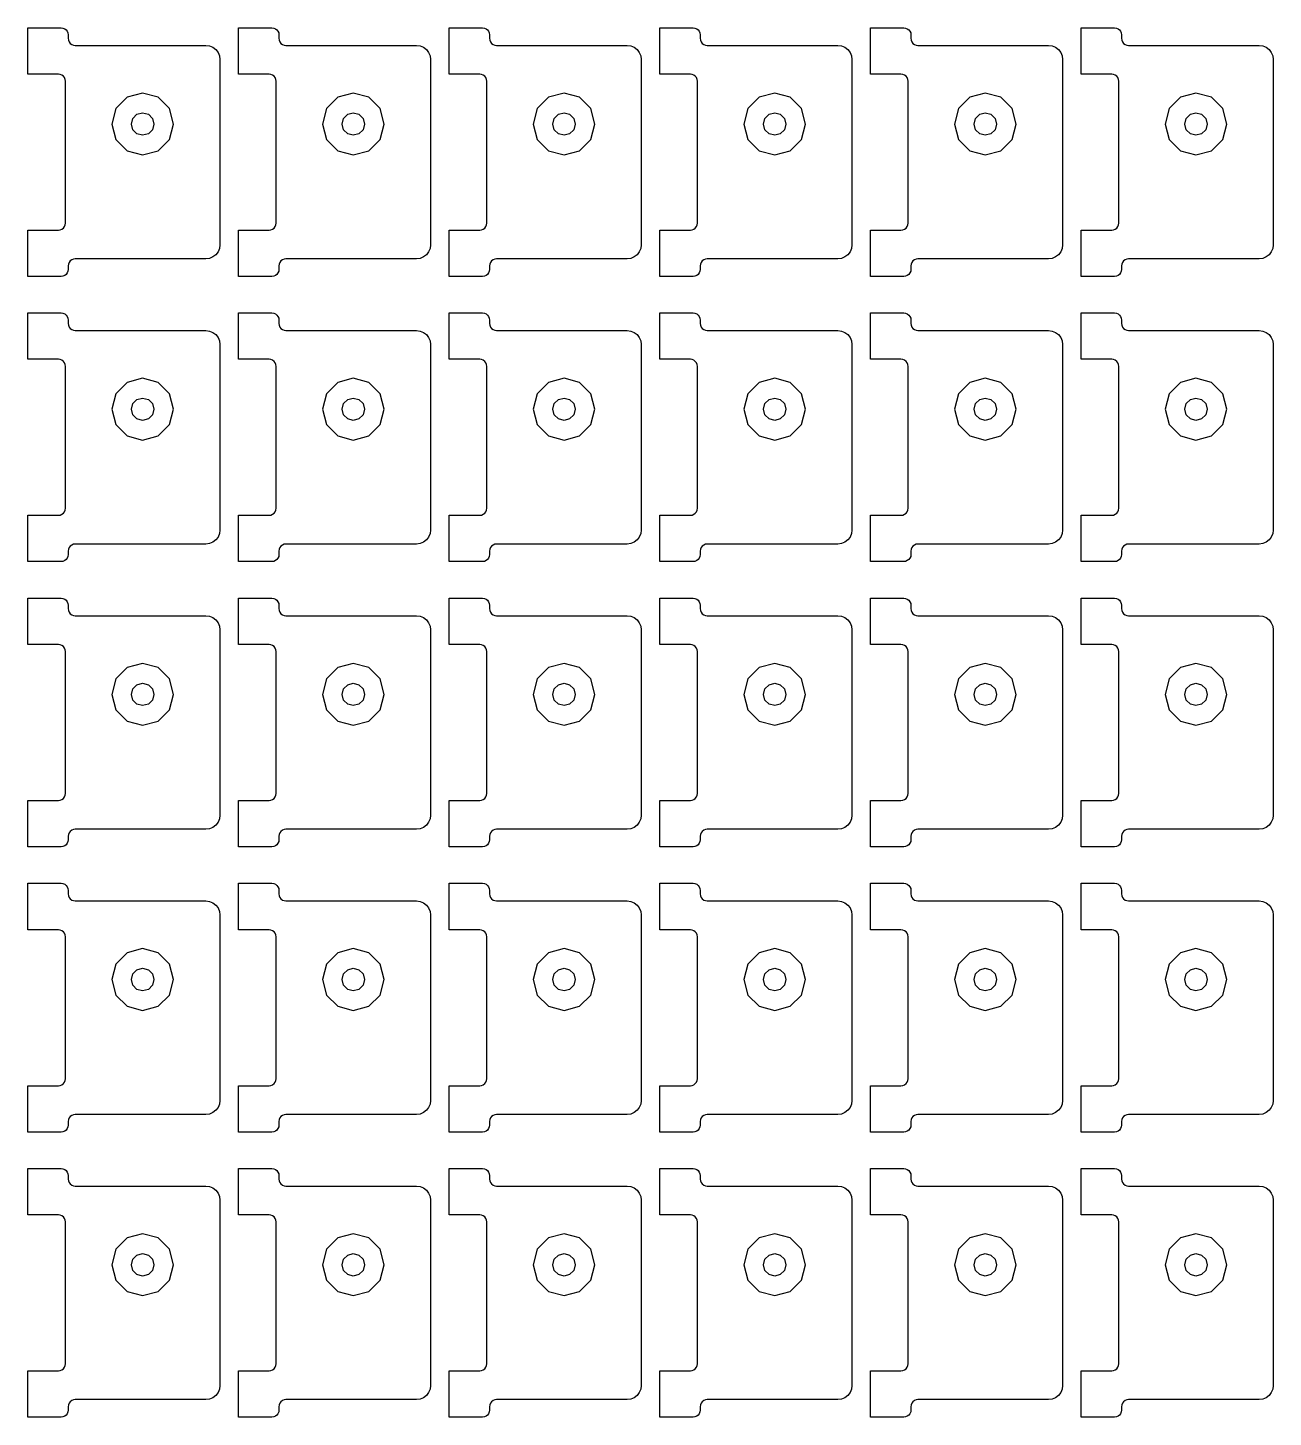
# Model space of a CAD drawing. Extents: x 11 to 212, y 11 to 212.
# Drawn here: x 56.41 to 66.85, y 61.2 to 72.84 of the extents above; entities that cross this region are included whole.
import ezdxf

# ---------------------------------------------------------------- set-up
doc = ezdxf.new("R2010")
doc.units = 0
doc.layers.add('G', color=7, linetype='continuous')

msp = doc.modelspace()

# ---------------------------------------------------------------- linework, layer by layer
at = {"layer": 'G'}
for points in [[(56.671, 71.141), (56.686, 71.143), (56.7, 71.149), (56.712, 71.158), (56.722, 71.171), (56.727, 71.185), (56.729, 71.2), (56.729, 72.388), (56.727, 72.403), (56.722, 72.418), (56.712, 72.43), (56.7, 72.439), (56.686, 72.445), (56.671, 72.447), (56.414, 72.447), (56.414, 72.835), (56.694, 72.835), (56.709, 72.833), (56.724, 72.827), (56.736, 72.818), (56.745, 72.806), (56.751, 72.792), (56.753, 72.776), (56.753, 72.747), (56.755, 72.732), (56.761, 72.718), (56.77, 72.705), (56.782, 72.696), (56.797, 72.69), (56.812, 72.688), (57.906, 72.688), (57.936, 72.684), (57.965, 72.672), (57.989, 72.654), (58.008, 72.629), (58.02, 72.601), (58.024, 72.571), (58.024, 71.018), (58.02, 70.987), (58.008, 70.959), (57.989, 70.934), (57.965, 70.916), (57.936, 70.904), (57.906, 70.9), (56.812, 70.9), (56.797, 70.898), (56.782, 70.892), (56.77, 70.883), (56.761, 70.871), (56.755, 70.856), (56.753, 70.841), (56.753, 70.812), (56.751, 70.797), (56.745, 70.782), (56.736, 70.77), (56.724, 70.761), (56.709, 70.755), (56.694, 70.753), (56.414, 70.753), (56.414, 71.141)], [(58.435, 71.141), (58.451, 71.143), (58.465, 71.149), (58.477, 71.158), (58.486, 71.171), (58.492, 71.185), (58.494, 71.2), (58.494, 72.388), (58.492, 72.403), (58.486, 72.418), (58.477, 72.43), (58.465, 72.439), (58.451, 72.445), (58.435, 72.447), (58.179, 72.447), (58.179, 72.835), (58.459, 72.835), (58.474, 72.833), (58.488, 72.827), (58.5, 72.818), (58.51, 72.806), (58.516, 72.792), (58.518, 72.776), (58.518, 72.747), (58.52, 72.732), (58.526, 72.718), (58.535, 72.705), (58.547, 72.696), (58.561, 72.69), (58.576, 72.688), (59.671, 72.688), (59.701, 72.684), (59.729, 72.672), (59.754, 72.654), (59.772, 72.629), (59.784, 72.601), (59.788, 72.571), (59.788, 71.018), (59.784, 70.987), (59.772, 70.959), (59.754, 70.934), (59.729, 70.916), (59.701, 70.904), (59.671, 70.9), (58.576, 70.9), (58.561, 70.898), (58.547, 70.892), (58.535, 70.883), (58.526, 70.871), (58.52, 70.856), (58.518, 70.841), (58.518, 70.812), (58.516, 70.797), (58.51, 70.782), (58.5, 70.77), (58.488, 70.761), (58.474, 70.755), (58.459, 70.753), (58.179, 70.753), (58.179, 71.141)], [(60.2, 71.141), (60.215, 71.143), (60.229, 71.149), (60.242, 71.158), (60.251, 71.171), (60.257, 71.185), (60.259, 71.2), (60.259, 72.388), (60.257, 72.403), (60.251, 72.418), (60.242, 72.43), (60.229, 72.439), (60.215, 72.445), (60.2, 72.447), (59.944, 72.447), (59.944, 72.835), (60.224, 72.835), (60.239, 72.833), (60.253, 72.827), (60.265, 72.818), (60.274, 72.806), (60.28, 72.792), (60.282, 72.776), (60.282, 72.747), (60.284, 72.732), (60.29, 72.718), (60.3, 72.705), (60.312, 72.696), (60.326, 72.69), (60.341, 72.688), (61.435, 72.688), (61.466, 72.684), (61.494, 72.672), (61.518, 72.654), (61.537, 72.629), (61.549, 72.601), (61.553, 72.571), (61.553, 71.018), (61.549, 70.987), (61.537, 70.959), (61.518, 70.934), (61.494, 70.916), (61.466, 70.904), (61.435, 70.9), (60.341, 70.9), (60.326, 70.898), (60.312, 70.892), (60.3, 70.883), (60.29, 70.871), (60.284, 70.856), (60.282, 70.841), (60.282, 70.812), (60.28, 70.797), (60.274, 70.782), (60.265, 70.77), (60.253, 70.761), (60.239, 70.755), (60.224, 70.753), (59.944, 70.753), (59.944, 71.141)], [(61.965, 71.141), (61.98, 71.143), (61.994, 71.149), (62.006, 71.158), (62.016, 71.171), (62.022, 71.185), (62.024, 71.2), (62.024, 72.388), (62.022, 72.403), (62.016, 72.418), (62.006, 72.43), (61.994, 72.439), (61.98, 72.445), (61.965, 72.447), (61.708, 72.447), (61.708, 72.835), (61.988, 72.835), (62.003, 72.833), (62.018, 72.827), (62.03, 72.818), (62.039, 72.806), (62.045, 72.792), (62.047, 72.776), (62.047, 72.747), (62.049, 72.732), (62.055, 72.718), (62.064, 72.705), (62.076, 72.696), (62.091, 72.69), (62.106, 72.688), (63.2, 72.688), (63.23, 72.684), (63.259, 72.672), (63.283, 72.654), (63.302, 72.629), (63.314, 72.601), (63.318, 72.571), (63.318, 71.018), (63.314, 70.987), (63.302, 70.959), (63.283, 70.934), (63.259, 70.916), (63.23, 70.904), (63.2, 70.9), (62.106, 70.9), (62.091, 70.898), (62.076, 70.892), (62.064, 70.883), (62.055, 70.871), (62.049, 70.856), (62.047, 70.841), (62.047, 70.812), (62.045, 70.797), (62.039, 70.782), (62.03, 70.77), (62.018, 70.761), (62.003, 70.755), (61.988, 70.753), (61.708, 70.753), (61.708, 71.141)], [(63.729, 71.141), (63.745, 71.143), (63.759, 71.149), (63.771, 71.158), (63.78, 71.171), (63.786, 71.185), (63.788, 71.2), (63.788, 72.388), (63.786, 72.403), (63.78, 72.418), (63.771, 72.43), (63.759, 72.439), (63.745, 72.445), (63.729, 72.447), (63.473, 72.447), (63.473, 72.835), (63.753, 72.835), (63.768, 72.833), (63.782, 72.827), (63.795, 72.818), (63.804, 72.806), (63.81, 72.792), (63.812, 72.776), (63.812, 72.747), (63.814, 72.732), (63.82, 72.718), (63.829, 72.705), (63.841, 72.696), (63.855, 72.69), (63.871, 72.688), (64.965, 72.688), (64.995, 72.684), (65.024, 72.672), (65.048, 72.654), (65.067, 72.629), (65.078, 72.601), (65.082, 72.571), (65.082, 71.018), (65.078, 70.987), (65.067, 70.959), (65.048, 70.934), (65.024, 70.916), (64.995, 70.904), (64.965, 70.9), (63.871, 70.9), (63.855, 70.898), (63.841, 70.892), (63.829, 70.883), (63.82, 70.871), (63.814, 70.856), (63.812, 70.841), (63.812, 70.812), (63.81, 70.797), (63.804, 70.782), (63.795, 70.77), (63.782, 70.761), (63.768, 70.755), (63.753, 70.753), (63.473, 70.753), (63.473, 71.141)], [(65.494, 71.141), (65.509, 71.143), (65.524, 71.149), (65.536, 71.158), (65.545, 71.171), (65.551, 71.185), (65.553, 71.2), (65.553, 72.388), (65.551, 72.403), (65.545, 72.418), (65.536, 72.43), (65.524, 72.439), (65.509, 72.445), (65.494, 72.447), (65.238, 72.447), (65.238, 72.835), (65.518, 72.835), (65.533, 72.833), (65.547, 72.827), (65.559, 72.818), (65.569, 72.806), (65.574, 72.792), (65.576, 72.776), (65.576, 72.747), (65.578, 72.732), (65.584, 72.718), (65.594, 72.705), (65.606, 72.696), (65.62, 72.69), (65.635, 72.688), (66.729, 72.688), (66.76, 72.684), (66.788, 72.672), (66.813, 72.654), (66.831, 72.629), (66.843, 72.601), (66.847, 72.571), (66.847, 71.018), (66.843, 70.987), (66.831, 70.959), (66.813, 70.934), (66.788, 70.916), (66.76, 70.904), (66.729, 70.9), (65.635, 70.9), (65.62, 70.898), (65.606, 70.892), (65.594, 70.883), (65.584, 70.871), (65.578, 70.856), (65.576, 70.841), (65.576, 70.812), (65.574, 70.797), (65.569, 70.782), (65.559, 70.77), (65.547, 70.761), (65.533, 70.755), (65.518, 70.753), (65.238, 70.753), (65.238, 71.141)], [(57.601, 71.9), (57.635, 72.029), (57.601, 72.159), (57.506, 72.254), (57.376, 72.288), (57.247, 72.254), (57.152, 72.159), (57.118, 72.029), (57.152, 71.9), (57.247, 71.805), (57.376, 71.771), (57.506, 71.805)], [(59.365, 71.9), (59.4, 72.029), (59.365, 72.159), (59.271, 72.254), (59.141, 72.288), (59.012, 72.254), (58.917, 72.159), (58.882, 72.029), (58.917, 71.9), (59.012, 71.805), (59.141, 71.771), (59.271, 71.805)], [(61.13, 71.9), (61.165, 72.029), (61.13, 72.159), (61.035, 72.254), (60.906, 72.288), (60.776, 72.254), (60.682, 72.159), (60.647, 72.029), (60.682, 71.9), (60.776, 71.805), (60.906, 71.771), (61.035, 71.805)], [(62.895, 71.9), (62.929, 72.029), (62.895, 72.159), (62.8, 72.254), (62.671, 72.288), (62.541, 72.254), (62.446, 72.159), (62.412, 72.029), (62.446, 71.9), (62.541, 71.805), (62.671, 71.771), (62.8, 71.805)], [(64.659, 71.9), (64.694, 72.029), (64.659, 72.159), (64.565, 72.254), (64.435, 72.288), (64.306, 72.254), (64.211, 72.159), (64.176, 72.029), (64.211, 71.9), (64.306, 71.805), (64.435, 71.771), (64.565, 71.805)], [(66.424, 71.9), (66.459, 72.029), (66.424, 72.159), (66.329, 72.254), (66.2, 72.288), (66.071, 72.254), (65.976, 72.159), (65.941, 72.029), (65.976, 71.9), (66.071, 71.805), (66.2, 71.771), (66.329, 71.805)], [(57.471, 72.029), (57.458, 71.982), (57.424, 71.948), (57.376, 71.935), (57.329, 71.948), (57.295, 71.982), (57.282, 72.029), (57.295, 72.076), (57.329, 72.111), (57.376, 72.124), (57.424, 72.111), (57.458, 72.076)], [(59.235, 72.029), (59.223, 71.982), (59.188, 71.948), (59.141, 71.935), (59.094, 71.948), (59.06, 71.982), (59.047, 72.029), (59.06, 72.076), (59.094, 72.111), (59.141, 72.124), (59.188, 72.111), (59.223, 72.076)], [(61, 72.029), (60.987, 71.982), (60.953, 71.948), (60.906, 71.935), (60.859, 71.948), (60.824, 71.982), (60.812, 72.029), (60.824, 72.076), (60.859, 72.111), (60.906, 72.124), (60.953, 72.111), (60.987, 72.076)], [(62.765, 72.029), (62.752, 71.982), (62.718, 71.948), (62.671, 71.935), (62.624, 71.948), (62.589, 71.982), (62.576, 72.029), (62.589, 72.076), (62.624, 72.111), (62.671, 72.124), (62.718, 72.111), (62.752, 72.076)], [(64.529, 72.029), (64.517, 71.982), (64.482, 71.948), (64.435, 71.935), (64.388, 71.948), (64.354, 71.982), (64.341, 72.029), (64.354, 72.076), (64.388, 72.111), (64.435, 72.124), (64.482, 72.111), (64.517, 72.076)], [(66.294, 72.029), (66.282, 71.982), (66.247, 71.948), (66.2, 71.935), (66.153, 71.948), (66.118, 71.982), (66.106, 72.029), (66.118, 72.076), (66.153, 72.111), (66.2, 72.124), (66.247, 72.111), (66.282, 72.076)], [(56.671, 68.753), (56.686, 68.755), (56.7, 68.761), (56.712, 68.77), (56.722, 68.782), (56.727, 68.797), (56.729, 68.812), (56.729, 70), (56.727, 70.015), (56.722, 70.029), (56.712, 70.042), (56.7, 70.051), (56.686, 70.057), (56.671, 70.059), (56.414, 70.059), (56.414, 70.447), (56.694, 70.447), (56.709, 70.445), (56.724, 70.439), (56.736, 70.43), (56.745, 70.418), (56.751, 70.403), (56.753, 70.388), (56.753, 70.359), (56.755, 70.344), (56.761, 70.329), (56.77, 70.317), (56.782, 70.308), (56.797, 70.302), (56.812, 70.3), (57.906, 70.3), (57.936, 70.296), (57.965, 70.284), (57.989, 70.266), (58.008, 70.241), (58.02, 70.213), (58.024, 70.182), (58.024, 68.629), (58.02, 68.599), (58.008, 68.571), (57.989, 68.546), (57.965, 68.528), (57.936, 68.516), (57.906, 68.512), (56.812, 68.512), (56.797, 68.51), (56.782, 68.504), (56.77, 68.495), (56.761, 68.482), (56.755, 68.468), (56.753, 68.453), (56.753, 68.424), (56.751, 68.408), (56.745, 68.394), (56.736, 68.382), (56.724, 68.373), (56.709, 68.367), (56.694, 68.365), (56.414, 68.365), (56.414, 68.753)], [(58.435, 68.753), (58.451, 68.755), (58.465, 68.761), (58.477, 68.77), (58.486, 68.782), (58.492, 68.797), (58.494, 68.812), (58.494, 70), (58.492, 70.015), (58.486, 70.029), (58.477, 70.042), (58.465, 70.051), (58.451, 70.057), (58.435, 70.059), (58.179, 70.059), (58.179, 70.447), (58.459, 70.447), (58.474, 70.445), (58.488, 70.439), (58.5, 70.43), (58.51, 70.418), (58.516, 70.403), (58.518, 70.388), (58.518, 70.359), (58.52, 70.344), (58.526, 70.329), (58.535, 70.317), (58.547, 70.308), (58.561, 70.302), (58.576, 70.3), (59.671, 70.3), (59.701, 70.296), (59.729, 70.284), (59.754, 70.266), (59.772, 70.241), (59.784, 70.213), (59.788, 70.182), (59.788, 68.629), (59.784, 68.599), (59.772, 68.571), (59.754, 68.546), (59.729, 68.528), (59.701, 68.516), (59.671, 68.512), (58.576, 68.512), (58.561, 68.51), (58.547, 68.504), (58.535, 68.495), (58.526, 68.482), (58.52, 68.468), (58.518, 68.453), (58.518, 68.424), (58.516, 68.408), (58.51, 68.394), (58.5, 68.382), (58.488, 68.373), (58.474, 68.367), (58.459, 68.365), (58.179, 68.365), (58.179, 68.753)], [(60.2, 68.753), (60.215, 68.755), (60.229, 68.761), (60.242, 68.77), (60.251, 68.782), (60.257, 68.797), (60.259, 68.812), (60.259, 70), (60.257, 70.015), (60.251, 70.029), (60.242, 70.042), (60.229, 70.051), (60.215, 70.057), (60.2, 70.059), (59.944, 70.059), (59.944, 70.447), (60.224, 70.447), (60.239, 70.445), (60.253, 70.439), (60.265, 70.43), (60.274, 70.418), (60.28, 70.403), (60.282, 70.388), (60.282, 70.359), (60.284, 70.344), (60.29, 70.329), (60.3, 70.317), (60.312, 70.308), (60.326, 70.302), (60.341, 70.3), (61.435, 70.3), (61.466, 70.296), (61.494, 70.284), (61.518, 70.266), (61.537, 70.241), (61.549, 70.213), (61.553, 70.182), (61.553, 68.629), (61.549, 68.599), (61.537, 68.571), (61.518, 68.546), (61.494, 68.528), (61.466, 68.516), (61.435, 68.512), (60.341, 68.512), (60.326, 68.51), (60.312, 68.504), (60.3, 68.495), (60.29, 68.482), (60.284, 68.468), (60.282, 68.453), (60.282, 68.424), (60.28, 68.408), (60.274, 68.394), (60.265, 68.382), (60.253, 68.373), (60.239, 68.367), (60.224, 68.365), (59.944, 68.365), (59.944, 68.753)], [(61.965, 68.753), (61.98, 68.755), (61.994, 68.761), (62.006, 68.77), (62.016, 68.782), (62.022, 68.797), (62.024, 68.812), (62.024, 70), (62.022, 70.015), (62.016, 70.029), (62.006, 70.042), (61.994, 70.051), (61.98, 70.057), (61.965, 70.059), (61.708, 70.059), (61.708, 70.447), (61.988, 70.447), (62.003, 70.445), (62.018, 70.439), (62.03, 70.43), (62.039, 70.418), (62.045, 70.403), (62.047, 70.388), (62.047, 70.359), (62.049, 70.344), (62.055, 70.329), (62.064, 70.317), (62.076, 70.308), (62.091, 70.302), (62.106, 70.3), (63.2, 70.3), (63.23, 70.296), (63.259, 70.284), (63.283, 70.266), (63.302, 70.241), (63.314, 70.213), (63.318, 70.182), (63.318, 68.629), (63.314, 68.599), (63.302, 68.571), (63.283, 68.546), (63.259, 68.528), (63.23, 68.516), (63.2, 68.512), (62.106, 68.512), (62.091, 68.51), (62.076, 68.504), (62.064, 68.495), (62.055, 68.482), (62.049, 68.468), (62.047, 68.453), (62.047, 68.424), (62.045, 68.408), (62.039, 68.394), (62.03, 68.382), (62.018, 68.373), (62.003, 68.367), (61.988, 68.365), (61.708, 68.365), (61.708, 68.753)], [(63.729, 68.753), (63.745, 68.755), (63.759, 68.761), (63.771, 68.77), (63.78, 68.782), (63.786, 68.797), (63.788, 68.812), (63.788, 70), (63.786, 70.015), (63.78, 70.029), (63.771, 70.042), (63.759, 70.051), (63.745, 70.057), (63.729, 70.059), (63.473, 70.059), (63.473, 70.447), (63.753, 70.447), (63.768, 70.445), (63.782, 70.439), (63.795, 70.43), (63.804, 70.418), (63.81, 70.403), (63.812, 70.388), (63.812, 70.359), (63.814, 70.344), (63.82, 70.329), (63.829, 70.317), (63.841, 70.308), (63.855, 70.302), (63.871, 70.3), (64.965, 70.3), (64.995, 70.296), (65.024, 70.284), (65.048, 70.266), (65.067, 70.241), (65.078, 70.213), (65.082, 70.182), (65.082, 68.629), (65.078, 68.599), (65.067, 68.571), (65.048, 68.546), (65.024, 68.528), (64.995, 68.516), (64.965, 68.512), (63.871, 68.512), (63.855, 68.51), (63.841, 68.504), (63.829, 68.495), (63.82, 68.482), (63.814, 68.468), (63.812, 68.453), (63.812, 68.424), (63.81, 68.408), (63.804, 68.394), (63.795, 68.382), (63.782, 68.373), (63.768, 68.367), (63.753, 68.365), (63.473, 68.365), (63.473, 68.753)], [(65.494, 68.753), (65.509, 68.755), (65.524, 68.761), (65.536, 68.77), (65.545, 68.782), (65.551, 68.797), (65.553, 68.812), (65.553, 70), (65.551, 70.015), (65.545, 70.029), (65.536, 70.042), (65.524, 70.051), (65.509, 70.057), (65.494, 70.059), (65.238, 70.059), (65.238, 70.447), (65.518, 70.447), (65.533, 70.445), (65.547, 70.439), (65.559, 70.43), (65.569, 70.418), (65.574, 70.403), (65.576, 70.388), (65.576, 70.359), (65.578, 70.344), (65.584, 70.329), (65.594, 70.317), (65.606, 70.308), (65.62, 70.302), (65.635, 70.3), (66.729, 70.3), (66.76, 70.296), (66.788, 70.284), (66.813, 70.266), (66.831, 70.241), (66.843, 70.213), (66.847, 70.182), (66.847, 68.629), (66.843, 68.599), (66.831, 68.571), (66.813, 68.546), (66.788, 68.528), (66.76, 68.516), (66.729, 68.512), (65.635, 68.512), (65.62, 68.51), (65.606, 68.504), (65.594, 68.495), (65.584, 68.482), (65.578, 68.468), (65.576, 68.453), (65.576, 68.424), (65.574, 68.408), (65.569, 68.394), (65.559, 68.382), (65.547, 68.373), (65.533, 68.367), (65.518, 68.365), (65.238, 68.365), (65.238, 68.753)], [(57.601, 69.512), (57.635, 69.641), (57.601, 69.771), (57.506, 69.865), (57.376, 69.9), (57.247, 69.865), (57.152, 69.771), (57.118, 69.641), (57.152, 69.512), (57.247, 69.417), (57.376, 69.382), (57.506, 69.417)], [(59.365, 69.512), (59.4, 69.641), (59.365, 69.771), (59.271, 69.865), (59.141, 69.9), (59.012, 69.865), (58.917, 69.771), (58.882, 69.641), (58.917, 69.512), (59.012, 69.417), (59.141, 69.382), (59.271, 69.417)], [(61.13, 69.512), (61.165, 69.641), (61.13, 69.771), (61.035, 69.865), (60.906, 69.9), (60.776, 69.865), (60.682, 69.771), (60.647, 69.641), (60.682, 69.512), (60.776, 69.417), (60.906, 69.382), (61.035, 69.417)], [(62.895, 69.512), (62.929, 69.641), (62.895, 69.771), (62.8, 69.865), (62.671, 69.9), (62.541, 69.865), (62.446, 69.771), (62.412, 69.641), (62.446, 69.512), (62.541, 69.417), (62.671, 69.382), (62.8, 69.417)], [(64.659, 69.512), (64.694, 69.641), (64.659, 69.771), (64.565, 69.865), (64.435, 69.9), (64.306, 69.865), (64.211, 69.771), (64.176, 69.641), (64.211, 69.512), (64.306, 69.417), (64.435, 69.382), (64.565, 69.417)], [(66.424, 69.512), (66.459, 69.641), (66.424, 69.771), (66.329, 69.865), (66.2, 69.9), (66.071, 69.865), (65.976, 69.771), (65.941, 69.641), (65.976, 69.512), (66.071, 69.417), (66.2, 69.382), (66.329, 69.417)], [(57.471, 69.641), (57.458, 69.594), (57.424, 69.56), (57.376, 69.547), (57.329, 69.56), (57.295, 69.594), (57.282, 69.641), (57.295, 69.688), (57.329, 69.723), (57.376, 69.735), (57.424, 69.723), (57.458, 69.688)], [(59.235, 69.641), (59.223, 69.594), (59.188, 69.56), (59.141, 69.547), (59.094, 69.56), (59.06, 69.594), (59.047, 69.641), (59.06, 69.688), (59.094, 69.723), (59.141, 69.735), (59.188, 69.723), (59.223, 69.688)], [(61, 69.641), (60.987, 69.594), (60.953, 69.56), (60.906, 69.547), (60.859, 69.56), (60.824, 69.594), (60.812, 69.641), (60.824, 69.688), (60.859, 69.723), (60.906, 69.735), (60.953, 69.723), (60.987, 69.688)], [(62.765, 69.641), (62.752, 69.594), (62.718, 69.56), (62.671, 69.547), (62.624, 69.56), (62.589, 69.594), (62.576, 69.641), (62.589, 69.688), (62.624, 69.723), (62.671, 69.735), (62.718, 69.723), (62.752, 69.688)], [(64.529, 69.641), (64.517, 69.594), (64.482, 69.56), (64.435, 69.547), (64.388, 69.56), (64.354, 69.594), (64.341, 69.641), (64.354, 69.688), (64.388, 69.723), (64.435, 69.735), (64.482, 69.723), (64.517, 69.688)], [(66.294, 69.641), (66.282, 69.594), (66.247, 69.56), (66.2, 69.547), (66.153, 69.56), (66.118, 69.594), (66.106, 69.641), (66.118, 69.688), (66.153, 69.723), (66.2, 69.735), (66.247, 69.723), (66.282, 69.688)], [(56.671, 66.365), (56.686, 66.367), (56.7, 66.373), (56.712, 66.382), (56.722, 66.394), (56.727, 66.408), (56.729, 66.424), (56.729, 67.612), (56.727, 67.627), (56.722, 67.641), (56.712, 67.653), (56.7, 67.663), (56.686, 67.669), (56.671, 67.671), (56.414, 67.671), (56.414, 68.059), (56.694, 68.059), (56.709, 68.057), (56.724, 68.051), (56.736, 68.042), (56.745, 68.029), (56.751, 68.015), (56.753, 68), (56.753, 67.971), (56.755, 67.955), (56.761, 67.941), (56.77, 67.929), (56.782, 67.92), (56.797, 67.914), (56.812, 67.912), (57.906, 67.912), (57.936, 67.908), (57.965, 67.896), (57.989, 67.877), (58.008, 67.853), (58.02, 67.825), (58.024, 67.794), (58.024, 66.241), (58.02, 66.211), (58.008, 66.182), (57.989, 66.158), (57.965, 66.139), (57.936, 66.128), (57.906, 66.124), (56.812, 66.124), (56.797, 66.122), (56.782, 66.116), (56.77, 66.106), (56.761, 66.094), (56.755, 66.08), (56.753, 66.065), (56.753, 66.035), (56.751, 66.02), (56.745, 66.006), (56.736, 65.994), (56.724, 65.984), (56.709, 65.978), (56.694, 65.976), (56.414, 65.976), (56.414, 66.365)], [(58.435, 66.365), (58.451, 66.367), (58.465, 66.373), (58.477, 66.382), (58.486, 66.394), (58.492, 66.408), (58.494, 66.424), (58.494, 67.612), (58.492, 67.627), (58.486, 67.641), (58.477, 67.653), (58.465, 67.663), (58.451, 67.669), (58.435, 67.671), (58.179, 67.671), (58.179, 68.059), (58.459, 68.059), (58.474, 68.057), (58.488, 68.051), (58.5, 68.042), (58.51, 68.029), (58.516, 68.015), (58.518, 68), (58.518, 67.971), (58.52, 67.955), (58.526, 67.941), (58.535, 67.929), (58.547, 67.92), (58.561, 67.914), (58.576, 67.912), (59.671, 67.912), (59.701, 67.908), (59.729, 67.896), (59.754, 67.877), (59.772, 67.853), (59.784, 67.825), (59.788, 67.794), (59.788, 66.241), (59.784, 66.211), (59.772, 66.182), (59.754, 66.158), (59.729, 66.139), (59.701, 66.128), (59.671, 66.124), (58.576, 66.124), (58.561, 66.122), (58.547, 66.116), (58.535, 66.106), (58.526, 66.094), (58.52, 66.08), (58.518, 66.065), (58.518, 66.035), (58.516, 66.02), (58.51, 66.006), (58.5, 65.994), (58.488, 65.984), (58.474, 65.978), (58.459, 65.976), (58.179, 65.976), (58.179, 66.365)], [(60.2, 66.365), (60.215, 66.367), (60.229, 66.373), (60.242, 66.382), (60.251, 66.394), (60.257, 66.408), (60.259, 66.424), (60.259, 67.612), (60.257, 67.627), (60.251, 67.641), (60.242, 67.653), (60.229, 67.663), (60.215, 67.669), (60.2, 67.671), (59.944, 67.671), (59.944, 68.059), (60.224, 68.059), (60.239, 68.057), (60.253, 68.051), (60.265, 68.042), (60.274, 68.029), (60.28, 68.015), (60.282, 68), (60.282, 67.971), (60.284, 67.955), (60.29, 67.941), (60.3, 67.929), (60.312, 67.92), (60.326, 67.914), (60.341, 67.912), (61.435, 67.912), (61.466, 67.908), (61.494, 67.896), (61.518, 67.877), (61.537, 67.853), (61.549, 67.825), (61.553, 67.794), (61.553, 66.241), (61.549, 66.211), (61.537, 66.182), (61.518, 66.158), (61.494, 66.139), (61.466, 66.128), (61.435, 66.124), (60.341, 66.124), (60.326, 66.122), (60.312, 66.116), (60.3, 66.106), (60.29, 66.094), (60.284, 66.08), (60.282, 66.065), (60.282, 66.035), (60.28, 66.02), (60.274, 66.006), (60.265, 65.994), (60.253, 65.984), (60.239, 65.978), (60.224, 65.976), (59.944, 65.976), (59.944, 66.365)], [(61.965, 66.365), (61.98, 66.367), (61.994, 66.373), (62.006, 66.382), (62.016, 66.394), (62.022, 66.408), (62.024, 66.424), (62.024, 67.612), (62.022, 67.627), (62.016, 67.641), (62.006, 67.653), (61.994, 67.663), (61.98, 67.669), (61.965, 67.671), (61.708, 67.671), (61.708, 68.059), (61.988, 68.059), (62.003, 68.057), (62.018, 68.051), (62.03, 68.042), (62.039, 68.029), (62.045, 68.015), (62.047, 68), (62.047, 67.971), (62.049, 67.955), (62.055, 67.941), (62.064, 67.929), (62.076, 67.92), (62.091, 67.914), (62.106, 67.912), (63.2, 67.912), (63.23, 67.908), (63.259, 67.896), (63.283, 67.877), (63.302, 67.853), (63.314, 67.825), (63.318, 67.794), (63.318, 66.241), (63.314, 66.211), (63.302, 66.182), (63.283, 66.158), (63.259, 66.139), (63.23, 66.128), (63.2, 66.124), (62.106, 66.124), (62.091, 66.122), (62.076, 66.116), (62.064, 66.106), (62.055, 66.094), (62.049, 66.08), (62.047, 66.065), (62.047, 66.035), (62.045, 66.02), (62.039, 66.006), (62.03, 65.994), (62.018, 65.984), (62.003, 65.978), (61.988, 65.976), (61.708, 65.976), (61.708, 66.365)], [(63.729, 66.365), (63.745, 66.367), (63.759, 66.373), (63.771, 66.382), (63.78, 66.394), (63.786, 66.408), (63.788, 66.424), (63.788, 67.612), (63.786, 67.627), (63.78, 67.641), (63.771, 67.653), (63.759, 67.663), (63.745, 67.669), (63.729, 67.671), (63.473, 67.671), (63.473, 68.059), (63.753, 68.059), (63.768, 68.057), (63.782, 68.051), (63.795, 68.042), (63.804, 68.029), (63.81, 68.015), (63.812, 68), (63.812, 67.971), (63.814, 67.955), (63.82, 67.941), (63.829, 67.929), (63.841, 67.92), (63.855, 67.914), (63.871, 67.912), (64.965, 67.912), (64.995, 67.908), (65.024, 67.896), (65.048, 67.877), (65.067, 67.853), (65.078, 67.825), (65.082, 67.794), (65.082, 66.241), (65.078, 66.211), (65.067, 66.182), (65.048, 66.158), (65.024, 66.139), (64.995, 66.128), (64.965, 66.124), (63.871, 66.124), (63.855, 66.122), (63.841, 66.116), (63.829, 66.106), (63.82, 66.094), (63.814, 66.08), (63.812, 66.065), (63.812, 66.035), (63.81, 66.02), (63.804, 66.006), (63.795, 65.994), (63.782, 65.984), (63.768, 65.978), (63.753, 65.976), (63.473, 65.976), (63.473, 66.365)], [(65.494, 66.365), (65.509, 66.367), (65.524, 66.373), (65.536, 66.382), (65.545, 66.394), (65.551, 66.408), (65.553, 66.424), (65.553, 67.612), (65.551, 67.627), (65.545, 67.641), (65.536, 67.653), (65.524, 67.663), (65.509, 67.669), (65.494, 67.671), (65.238, 67.671), (65.238, 68.059), (65.518, 68.059), (65.533, 68.057), (65.547, 68.051), (65.559, 68.042), (65.569, 68.029), (65.574, 68.015), (65.576, 68), (65.576, 67.971), (65.578, 67.955), (65.584, 67.941), (65.594, 67.929), (65.606, 67.92), (65.62, 67.914), (65.635, 67.912), (66.729, 67.912), (66.76, 67.908), (66.788, 67.896), (66.813, 67.877), (66.831, 67.853), (66.843, 67.825), (66.847, 67.794), (66.847, 66.241), (66.843, 66.211), (66.831, 66.182), (66.813, 66.158), (66.788, 66.139), (66.76, 66.128), (66.729, 66.124), (65.635, 66.124), (65.62, 66.122), (65.606, 66.116), (65.594, 66.106), (65.584, 66.094), (65.578, 66.08), (65.576, 66.065), (65.576, 66.035), (65.574, 66.02), (65.569, 66.006), (65.559, 65.994), (65.547, 65.984), (65.533, 65.978), (65.518, 65.976), (65.238, 65.976), (65.238, 66.365)], [(57.601, 67.124), (57.635, 67.253), (57.601, 67.382), (57.506, 67.477), (57.376, 67.512), (57.247, 67.477), (57.152, 67.382), (57.118, 67.253), (57.152, 67.124), (57.247, 67.029), (57.376, 66.994), (57.506, 67.029)], [(59.365, 67.124), (59.4, 67.253), (59.365, 67.382), (59.271, 67.477), (59.141, 67.512), (59.012, 67.477), (58.917, 67.382), (58.882, 67.253), (58.917, 67.124), (59.012, 67.029), (59.141, 66.994), (59.271, 67.029)], [(61.13, 67.124), (61.165, 67.253), (61.13, 67.382), (61.035, 67.477), (60.906, 67.512), (60.776, 67.477), (60.682, 67.382), (60.647, 67.253), (60.682, 67.124), (60.776, 67.029), (60.906, 66.994), (61.035, 67.029)], [(62.895, 67.124), (62.929, 67.253), (62.895, 67.382), (62.8, 67.477), (62.671, 67.512), (62.541, 67.477), (62.446, 67.382), (62.412, 67.253), (62.446, 67.124), (62.541, 67.029), (62.671, 66.994), (62.8, 67.029)], [(64.659, 67.124), (64.694, 67.253), (64.659, 67.382), (64.565, 67.477), (64.435, 67.512), (64.306, 67.477), (64.211, 67.382), (64.176, 67.253), (64.211, 67.124), (64.306, 67.029), (64.435, 66.994), (64.565, 67.029)], [(66.424, 67.124), (66.459, 67.253), (66.424, 67.382), (66.329, 67.477), (66.2, 67.512), (66.071, 67.477), (65.976, 67.382), (65.941, 67.253), (65.976, 67.124), (66.071, 67.029), (66.2, 66.994), (66.329, 67.029)], [(57.471, 67.253), (57.458, 67.206), (57.424, 67.171), (57.376, 67.159), (57.329, 67.171), (57.295, 67.206), (57.282, 67.253), (57.295, 67.3), (57.329, 67.334), (57.376, 67.347), (57.424, 67.334), (57.458, 67.3)], [(59.235, 67.253), (59.223, 67.206), (59.188, 67.171), (59.141, 67.159), (59.094, 67.171), (59.06, 67.206), (59.047, 67.253), (59.06, 67.3), (59.094, 67.334), (59.141, 67.347), (59.188, 67.334), (59.223, 67.3)], [(61, 67.253), (60.987, 67.206), (60.953, 67.171), (60.906, 67.159), (60.859, 67.171), (60.824, 67.206), (60.812, 67.253), (60.824, 67.3), (60.859, 67.334), (60.906, 67.347), (60.953, 67.334), (60.987, 67.3)], [(62.765, 67.253), (62.752, 67.206), (62.718, 67.171), (62.671, 67.159), (62.624, 67.171), (62.589, 67.206), (62.576, 67.253), (62.589, 67.3), (62.624, 67.334), (62.671, 67.347), (62.718, 67.334), (62.752, 67.3)], [(64.529, 67.253), (64.517, 67.206), (64.482, 67.171), (64.435, 67.159), (64.388, 67.171), (64.354, 67.206), (64.341, 67.253), (64.354, 67.3), (64.388, 67.334), (64.435, 67.347), (64.482, 67.334), (64.517, 67.3)], [(66.294, 67.253), (66.282, 67.206), (66.247, 67.171), (66.2, 67.159), (66.153, 67.171), (66.118, 67.206), (66.106, 67.253), (66.118, 67.3), (66.153, 67.334), (66.2, 67.347), (66.247, 67.334), (66.282, 67.3)], [(56.671, 63.976), (56.686, 63.978), (56.7, 63.984), (56.712, 63.994), (56.722, 64.006), (56.727, 64.02), (56.729, 64.035), (56.729, 65.224), (56.727, 65.239), (56.722, 65.253), (56.712, 65.265), (56.7, 65.274), (56.686, 65.28), (56.671, 65.282), (56.414, 65.282), (56.414, 65.671), (56.694, 65.671), (56.709, 65.669), (56.724, 65.663), (56.736, 65.653), (56.745, 65.641), (56.751, 65.627), (56.753, 65.612), (56.753, 65.582), (56.755, 65.567), (56.761, 65.553), (56.77, 65.541), (56.782, 65.531), (56.797, 65.526), (56.812, 65.524), (57.906, 65.524), (57.936, 65.52), (57.965, 65.508), (57.989, 65.489), (58.008, 65.465), (58.02, 65.436), (58.024, 65.406), (58.024, 63.853), (58.02, 63.822), (58.008, 63.794), (57.989, 63.77), (57.965, 63.751), (57.936, 63.739), (57.906, 63.735), (56.812, 63.735), (56.797, 63.733), (56.782, 63.727), (56.77, 63.718), (56.761, 63.706), (56.755, 63.692), (56.753, 63.676), (56.753, 63.647), (56.751, 63.632), (56.745, 63.618), (56.736, 63.605), (56.724, 63.596), (56.709, 63.59), (56.694, 63.588), (56.414, 63.588), (56.414, 63.976)], [(58.435, 63.976), (58.451, 63.978), (58.465, 63.984), (58.477, 63.994), (58.486, 64.006), (58.492, 64.02), (58.494, 64.035), (58.494, 65.224), (58.492, 65.239), (58.486, 65.253), (58.477, 65.265), (58.465, 65.274), (58.451, 65.28), (58.435, 65.282), (58.179, 65.282), (58.179, 65.671), (58.459, 65.671), (58.474, 65.669), (58.488, 65.663), (58.5, 65.653), (58.51, 65.641), (58.516, 65.627), (58.518, 65.612), (58.518, 65.582), (58.52, 65.567), (58.526, 65.553), (58.535, 65.541), (58.547, 65.531), (58.561, 65.526), (58.576, 65.524), (59.671, 65.524), (59.701, 65.52), (59.729, 65.508), (59.754, 65.489), (59.772, 65.465), (59.784, 65.436), (59.788, 65.406), (59.788, 63.853), (59.784, 63.822), (59.772, 63.794), (59.754, 63.77), (59.729, 63.751), (59.701, 63.739), (59.671, 63.735), (58.576, 63.735), (58.561, 63.733), (58.547, 63.727), (58.535, 63.718), (58.526, 63.706), (58.52, 63.692), (58.518, 63.676), (58.518, 63.647), (58.516, 63.632), (58.51, 63.618), (58.5, 63.605), (58.488, 63.596), (58.474, 63.59), (58.459, 63.588), (58.179, 63.588), (58.179, 63.976)], [(60.2, 63.976), (60.215, 63.978), (60.229, 63.984), (60.242, 63.994), (60.251, 64.006), (60.257, 64.02), (60.259, 64.035), (60.259, 65.224), (60.257, 65.239), (60.251, 65.253), (60.242, 65.265), (60.229, 65.274), (60.215, 65.28), (60.2, 65.282), (59.944, 65.282), (59.944, 65.671), (60.224, 65.671), (60.239, 65.669), (60.253, 65.663), (60.265, 65.653), (60.274, 65.641), (60.28, 65.627), (60.282, 65.612), (60.282, 65.582), (60.284, 65.567), (60.29, 65.553), (60.3, 65.541), (60.312, 65.531), (60.326, 65.526), (60.341, 65.524), (61.435, 65.524), (61.466, 65.52), (61.494, 65.508), (61.518, 65.489), (61.537, 65.465), (61.549, 65.436), (61.553, 65.406), (61.553, 63.853), (61.549, 63.822), (61.537, 63.794), (61.518, 63.77), (61.494, 63.751), (61.466, 63.739), (61.435, 63.735), (60.341, 63.735), (60.326, 63.733), (60.312, 63.727), (60.3, 63.718), (60.29, 63.706), (60.284, 63.692), (60.282, 63.676), (60.282, 63.647), (60.28, 63.632), (60.274, 63.618), (60.265, 63.605), (60.253, 63.596), (60.239, 63.59), (60.224, 63.588), (59.944, 63.588), (59.944, 63.976)], [(61.965, 63.976), (61.98, 63.978), (61.994, 63.984), (62.006, 63.994), (62.016, 64.006), (62.022, 64.02), (62.024, 64.035), (62.024, 65.224), (62.022, 65.239), (62.016, 65.253), (62.006, 65.265), (61.994, 65.274), (61.98, 65.28), (61.965, 65.282), (61.708, 65.282), (61.708, 65.671), (61.988, 65.671), (62.003, 65.669), (62.018, 65.663), (62.03, 65.653), (62.039, 65.641), (62.045, 65.627), (62.047, 65.612), (62.047, 65.582), (62.049, 65.567), (62.055, 65.553), (62.064, 65.541), (62.076, 65.531), (62.091, 65.526), (62.106, 65.524), (63.2, 65.524), (63.23, 65.52), (63.259, 65.508), (63.283, 65.489), (63.302, 65.465), (63.314, 65.436), (63.318, 65.406), (63.318, 63.853), (63.314, 63.822), (63.302, 63.794), (63.283, 63.77), (63.259, 63.751), (63.23, 63.739), (63.2, 63.735), (62.106, 63.735), (62.091, 63.733), (62.076, 63.727), (62.064, 63.718), (62.055, 63.706), (62.049, 63.692), (62.047, 63.676), (62.047, 63.647), (62.045, 63.632), (62.039, 63.618), (62.03, 63.605), (62.018, 63.596), (62.003, 63.59), (61.988, 63.588), (61.708, 63.588), (61.708, 63.976)], [(63.729, 63.976), (63.745, 63.978), (63.759, 63.984), (63.771, 63.994), (63.78, 64.006), (63.786, 64.02), (63.788, 64.035), (63.788, 65.224), (63.786, 65.239), (63.78, 65.253), (63.771, 65.265), (63.759, 65.274), (63.745, 65.28), (63.729, 65.282), (63.473, 65.282), (63.473, 65.671), (63.753, 65.671), (63.768, 65.669), (63.782, 65.663), (63.795, 65.653), (63.804, 65.641), (63.81, 65.627), (63.812, 65.612), (63.812, 65.582), (63.814, 65.567), (63.82, 65.553), (63.829, 65.541), (63.841, 65.531), (63.855, 65.526), (63.871, 65.524), (64.965, 65.524), (64.995, 65.52), (65.024, 65.508), (65.048, 65.489), (65.067, 65.465), (65.078, 65.436), (65.082, 65.406), (65.082, 63.853), (65.078, 63.822), (65.067, 63.794), (65.048, 63.77), (65.024, 63.751), (64.995, 63.739), (64.965, 63.735), (63.871, 63.735), (63.855, 63.733), (63.841, 63.727), (63.829, 63.718), (63.82, 63.706), (63.814, 63.692), (63.812, 63.676), (63.812, 63.647), (63.81, 63.632), (63.804, 63.618), (63.795, 63.605), (63.782, 63.596), (63.768, 63.59), (63.753, 63.588), (63.473, 63.588), (63.473, 63.976)], [(65.494, 63.976), (65.509, 63.978), (65.524, 63.984), (65.536, 63.994), (65.545, 64.006), (65.551, 64.02), (65.553, 64.035), (65.553, 65.224), (65.551, 65.239), (65.545, 65.253), (65.536, 65.265), (65.524, 65.274), (65.509, 65.28), (65.494, 65.282), (65.238, 65.282), (65.238, 65.671), (65.518, 65.671), (65.533, 65.669), (65.547, 65.663), (65.559, 65.653), (65.569, 65.641), (65.574, 65.627), (65.576, 65.612), (65.576, 65.582), (65.578, 65.567), (65.584, 65.553), (65.594, 65.541), (65.606, 65.531), (65.62, 65.526), (65.635, 65.524), (66.729, 65.524), (66.76, 65.52), (66.788, 65.508), (66.813, 65.489), (66.831, 65.465), (66.843, 65.436), (66.847, 65.406), (66.847, 63.853), (66.843, 63.822), (66.831, 63.794), (66.813, 63.77), (66.788, 63.751), (66.76, 63.739), (66.729, 63.735), (65.635, 63.735), (65.62, 63.733), (65.606, 63.727), (65.594, 63.718), (65.584, 63.706), (65.578, 63.692), (65.576, 63.676), (65.576, 63.647), (65.574, 63.632), (65.569, 63.618), (65.559, 63.605), (65.547, 63.596), (65.533, 63.59), (65.518, 63.588), (65.238, 63.588), (65.238, 63.976)], [(57.601, 64.735), (57.635, 64.865), (57.601, 64.994), (57.506, 65.089), (57.376, 65.124), (57.247, 65.089), (57.152, 64.994), (57.118, 64.865), (57.152, 64.735), (57.247, 64.641), (57.376, 64.606), (57.506, 64.641)], [(59.365, 64.735), (59.4, 64.865), (59.365, 64.994), (59.271, 65.089), (59.141, 65.124), (59.012, 65.089), (58.917, 64.994), (58.882, 64.865), (58.917, 64.735), (59.012, 64.641), (59.141, 64.606), (59.271, 64.641)], [(61.13, 64.735), (61.165, 64.865), (61.13, 64.994), (61.035, 65.089), (60.906, 65.124), (60.776, 65.089), (60.682, 64.994), (60.647, 64.865), (60.682, 64.735), (60.776, 64.641), (60.906, 64.606), (61.035, 64.641)], [(62.895, 64.735), (62.929, 64.865), (62.895, 64.994), (62.8, 65.089), (62.671, 65.124), (62.541, 65.089), (62.446, 64.994), (62.412, 64.865), (62.446, 64.735), (62.541, 64.641), (62.671, 64.606), (62.8, 64.641)], [(64.659, 64.735), (64.694, 64.865), (64.659, 64.994), (64.565, 65.089), (64.435, 65.124), (64.306, 65.089), (64.211, 64.994), (64.176, 64.865), (64.211, 64.735), (64.306, 64.641), (64.435, 64.606), (64.565, 64.641)], [(66.424, 64.735), (66.459, 64.865), (66.424, 64.994), (66.329, 65.089), (66.2, 65.124), (66.071, 65.089), (65.976, 64.994), (65.941, 64.865), (65.976, 64.735), (66.071, 64.641), (66.2, 64.606), (66.329, 64.641)], [(57.471, 64.865), (57.458, 64.818), (57.424, 64.783), (57.376, 64.771), (57.329, 64.783), (57.295, 64.818), (57.282, 64.865), (57.295, 64.912), (57.329, 64.946), (57.376, 64.959), (57.424, 64.946), (57.458, 64.912)], [(59.235, 64.865), (59.223, 64.818), (59.188, 64.783), (59.141, 64.771), (59.094, 64.783), (59.06, 64.818), (59.047, 64.865), (59.06, 64.912), (59.094, 64.946), (59.141, 64.959), (59.188, 64.946), (59.223, 64.912)], [(61, 64.865), (60.987, 64.818), (60.953, 64.783), (60.906, 64.771), (60.859, 64.783), (60.824, 64.818), (60.812, 64.865), (60.824, 64.912), (60.859, 64.946), (60.906, 64.959), (60.953, 64.946), (60.987, 64.912)], [(62.765, 64.865), (62.752, 64.818), (62.718, 64.783), (62.671, 64.771), (62.624, 64.783), (62.589, 64.818), (62.576, 64.865), (62.589, 64.912), (62.624, 64.946), (62.671, 64.959), (62.718, 64.946), (62.752, 64.912)], [(64.529, 64.865), (64.517, 64.818), (64.482, 64.783), (64.435, 64.771), (64.388, 64.783), (64.354, 64.818), (64.341, 64.865), (64.354, 64.912), (64.388, 64.946), (64.435, 64.959), (64.482, 64.946), (64.517, 64.912)], [(66.294, 64.865), (66.282, 64.818), (66.247, 64.783), (66.2, 64.771), (66.153, 64.783), (66.118, 64.818), (66.106, 64.865), (66.118, 64.912), (66.153, 64.946), (66.2, 64.959), (66.247, 64.946), (66.282, 64.912)], [(56.671, 61.588), (56.686, 61.59), (56.7, 61.596), (56.712, 61.605), (56.722, 61.618), (56.727, 61.632), (56.729, 61.647), (56.729, 62.835), (56.727, 62.851), (56.722, 62.865), (56.712, 62.877), (56.7, 62.886), (56.686, 62.892), (56.671, 62.894), (56.414, 62.894), (56.414, 63.282), (56.694, 63.282), (56.709, 63.28), (56.724, 63.274), (56.736, 63.265), (56.745, 63.253), (56.751, 63.239), (56.753, 63.224), (56.753, 63.194), (56.755, 63.179), (56.761, 63.165), (56.77, 63.153), (56.782, 63.143), (56.797, 63.137), (56.812, 63.135), (57.906, 63.135), (57.936, 63.131), (57.965, 63.12), (57.989, 63.101), (58.008, 63.076), (58.02, 63.048), (58.024, 63.018), (58.024, 61.465), (58.02, 61.434), (58.008, 61.406), (57.989, 61.382), (57.965, 61.363), (57.936, 61.351), (57.906, 61.347), (56.812, 61.347), (56.797, 61.345), (56.782, 61.339), (56.77, 61.33), (56.761, 61.318), (56.755, 61.303), (56.753, 61.288), (56.753, 61.259), (56.751, 61.244), (56.745, 61.229), (56.736, 61.217), (56.724, 61.208), (56.709, 61.202), (56.694, 61.2), (56.414, 61.2), (56.414, 61.588)], [(58.435, 61.588), (58.451, 61.59), (58.465, 61.596), (58.477, 61.605), (58.486, 61.618), (58.492, 61.632), (58.494, 61.647), (58.494, 62.835), (58.492, 62.851), (58.486, 62.865), (58.477, 62.877), (58.465, 62.886), (58.451, 62.892), (58.435, 62.894), (58.179, 62.894), (58.179, 63.282), (58.459, 63.282), (58.474, 63.28), (58.488, 63.274), (58.5, 63.265), (58.51, 63.253), (58.516, 63.239), (58.518, 63.224), (58.518, 63.194), (58.52, 63.179), (58.526, 63.165), (58.535, 63.153), (58.547, 63.143), (58.561, 63.137), (58.576, 63.135), (59.671, 63.135), (59.701, 63.131), (59.729, 63.12), (59.754, 63.101), (59.772, 63.076), (59.784, 63.048), (59.788, 63.018), (59.788, 61.465), (59.784, 61.434), (59.772, 61.406), (59.754, 61.382), (59.729, 61.363), (59.701, 61.351), (59.671, 61.347), (58.576, 61.347), (58.561, 61.345), (58.547, 61.339), (58.535, 61.33), (58.526, 61.318), (58.52, 61.303), (58.518, 61.288), (58.518, 61.259), (58.516, 61.244), (58.51, 61.229), (58.5, 61.217), (58.488, 61.208), (58.474, 61.202), (58.459, 61.2), (58.179, 61.2), (58.179, 61.588)], [(60.2, 61.588), (60.215, 61.59), (60.229, 61.596), (60.242, 61.605), (60.251, 61.618), (60.257, 61.632), (60.259, 61.647), (60.259, 62.835), (60.257, 62.851), (60.251, 62.865), (60.242, 62.877), (60.229, 62.886), (60.215, 62.892), (60.2, 62.894), (59.944, 62.894), (59.944, 63.282), (60.224, 63.282), (60.239, 63.28), (60.253, 63.274), (60.265, 63.265), (60.274, 63.253), (60.28, 63.239), (60.282, 63.224), (60.282, 63.194), (60.284, 63.179), (60.29, 63.165), (60.3, 63.153), (60.312, 63.143), (60.326, 63.137), (60.341, 63.135), (61.435, 63.135), (61.466, 63.131), (61.494, 63.12), (61.518, 63.101), (61.537, 63.076), (61.549, 63.048), (61.553, 63.018), (61.553, 61.465), (61.549, 61.434), (61.537, 61.406), (61.518, 61.382), (61.494, 61.363), (61.466, 61.351), (61.435, 61.347), (60.341, 61.347), (60.326, 61.345), (60.312, 61.339), (60.3, 61.33), (60.29, 61.318), (60.284, 61.303), (60.282, 61.288), (60.282, 61.259), (60.28, 61.244), (60.274, 61.229), (60.265, 61.217), (60.253, 61.208), (60.239, 61.202), (60.224, 61.2), (59.944, 61.2), (59.944, 61.588)], [(61.965, 61.588), (61.98, 61.59), (61.994, 61.596), (62.006, 61.605), (62.016, 61.618), (62.022, 61.632), (62.024, 61.647), (62.024, 62.835), (62.022, 62.851), (62.016, 62.865), (62.006, 62.877), (61.994, 62.886), (61.98, 62.892), (61.965, 62.894), (61.708, 62.894), (61.708, 63.282), (61.988, 63.282), (62.003, 63.28), (62.018, 63.274), (62.03, 63.265), (62.039, 63.253), (62.045, 63.239), (62.047, 63.224), (62.047, 63.194), (62.049, 63.179), (62.055, 63.165), (62.064, 63.153), (62.076, 63.143), (62.091, 63.137), (62.106, 63.135), (63.2, 63.135), (63.23, 63.131), (63.259, 63.12), (63.283, 63.101), (63.302, 63.076), (63.314, 63.048), (63.318, 63.018), (63.318, 61.465), (63.314, 61.434), (63.302, 61.406), (63.283, 61.382), (63.259, 61.363), (63.23, 61.351), (63.2, 61.347), (62.106, 61.347), (62.091, 61.345), (62.076, 61.339), (62.064, 61.33), (62.055, 61.318), (62.049, 61.303), (62.047, 61.288), (62.047, 61.259), (62.045, 61.244), (62.039, 61.229), (62.03, 61.217), (62.018, 61.208), (62.003, 61.202), (61.988, 61.2), (61.708, 61.2), (61.708, 61.588)], [(63.729, 61.588), (63.745, 61.59), (63.759, 61.596), (63.771, 61.605), (63.78, 61.618), (63.786, 61.632), (63.788, 61.647), (63.788, 62.835), (63.786, 62.851), (63.78, 62.865), (63.771, 62.877), (63.759, 62.886), (63.745, 62.892), (63.729, 62.894), (63.473, 62.894), (63.473, 63.282), (63.753, 63.282), (63.768, 63.28), (63.782, 63.274), (63.795, 63.265), (63.804, 63.253), (63.81, 63.239), (63.812, 63.224), (63.812, 63.194), (63.814, 63.179), (63.82, 63.165), (63.829, 63.153), (63.841, 63.143), (63.855, 63.137), (63.871, 63.135), (64.965, 63.135), (64.995, 63.131), (65.024, 63.12), (65.048, 63.101), (65.067, 63.076), (65.078, 63.048), (65.082, 63.018), (65.082, 61.465), (65.078, 61.434), (65.067, 61.406), (65.048, 61.382), (65.024, 61.363), (64.995, 61.351), (64.965, 61.347), (63.871, 61.347), (63.855, 61.345), (63.841, 61.339), (63.829, 61.33), (63.82, 61.318), (63.814, 61.303), (63.812, 61.288), (63.812, 61.259), (63.81, 61.244), (63.804, 61.229), (63.795, 61.217), (63.782, 61.208), (63.768, 61.202), (63.753, 61.2), (63.473, 61.2), (63.473, 61.588)], [(65.494, 61.588), (65.509, 61.59), (65.524, 61.596), (65.536, 61.605), (65.545, 61.618), (65.551, 61.632), (65.553, 61.647), (65.553, 62.835), (65.551, 62.851), (65.545, 62.865), (65.536, 62.877), (65.524, 62.886), (65.509, 62.892), (65.494, 62.894), (65.238, 62.894), (65.238, 63.282), (65.518, 63.282), (65.533, 63.28), (65.547, 63.274), (65.559, 63.265), (65.569, 63.253), (65.574, 63.239), (65.576, 63.224), (65.576, 63.194), (65.578, 63.179), (65.584, 63.165), (65.594, 63.153), (65.606, 63.143), (65.62, 63.137), (65.635, 63.135), (66.729, 63.135), (66.76, 63.131), (66.788, 63.12), (66.813, 63.101), (66.831, 63.076), (66.843, 63.048), (66.847, 63.018), (66.847, 61.465), (66.843, 61.434), (66.831, 61.406), (66.813, 61.382), (66.788, 61.363), (66.76, 61.351), (66.729, 61.347), (65.635, 61.347), (65.62, 61.345), (65.606, 61.339), (65.594, 61.33), (65.584, 61.318), (65.578, 61.303), (65.576, 61.288), (65.576, 61.259), (65.574, 61.244), (65.569, 61.229), (65.559, 61.217), (65.547, 61.208), (65.533, 61.202), (65.518, 61.2), (65.238, 61.2), (65.238, 61.588)], [(57.601, 62.347), (57.635, 62.476), (57.601, 62.606), (57.506, 62.701), (57.376, 62.735), (57.247, 62.701), (57.152, 62.606), (57.118, 62.476), (57.152, 62.347), (57.247, 62.252), (57.376, 62.218), (57.506, 62.252)], [(59.365, 62.347), (59.4, 62.476), (59.365, 62.606), (59.271, 62.701), (59.141, 62.735), (59.012, 62.701), (58.917, 62.606), (58.882, 62.476), (58.917, 62.347), (59.012, 62.252), (59.141, 62.218), (59.271, 62.252)], [(61.13, 62.347), (61.165, 62.476), (61.13, 62.606), (61.035, 62.701), (60.906, 62.735), (60.776, 62.701), (60.682, 62.606), (60.647, 62.476), (60.682, 62.347), (60.776, 62.252), (60.906, 62.218), (61.035, 62.252)], [(62.895, 62.347), (62.929, 62.476), (62.895, 62.606), (62.8, 62.701), (62.671, 62.735), (62.541, 62.701), (62.446, 62.606), (62.412, 62.476), (62.446, 62.347), (62.541, 62.252), (62.671, 62.218), (62.8, 62.252)], [(64.659, 62.347), (64.694, 62.476), (64.659, 62.606), (64.565, 62.701), (64.435, 62.735), (64.306, 62.701), (64.211, 62.606), (64.176, 62.476), (64.211, 62.347), (64.306, 62.252), (64.435, 62.218), (64.565, 62.252)], [(66.424, 62.347), (66.459, 62.476), (66.424, 62.606), (66.329, 62.701), (66.2, 62.735), (66.071, 62.701), (65.976, 62.606), (65.941, 62.476), (65.976, 62.347), (66.071, 62.252), (66.2, 62.218), (66.329, 62.252)], [(57.471, 62.476), (57.458, 62.429), (57.424, 62.395), (57.376, 62.382), (57.329, 62.395), (57.295, 62.429), (57.282, 62.476), (57.295, 62.524), (57.329, 62.558), (57.376, 62.571), (57.424, 62.558), (57.458, 62.524)], [(59.235, 62.476), (59.223, 62.429), (59.188, 62.395), (59.141, 62.382), (59.094, 62.395), (59.06, 62.429), (59.047, 62.476), (59.06, 62.524), (59.094, 62.558), (59.141, 62.571), (59.188, 62.558), (59.223, 62.524)], [(61, 62.476), (60.987, 62.429), (60.953, 62.395), (60.906, 62.382), (60.859, 62.395), (60.824, 62.429), (60.812, 62.476), (60.824, 62.524), (60.859, 62.558), (60.906, 62.571), (60.953, 62.558), (60.987, 62.524)], [(62.765, 62.476), (62.752, 62.429), (62.718, 62.395), (62.671, 62.382), (62.624, 62.395), (62.589, 62.429), (62.576, 62.476), (62.589, 62.524), (62.624, 62.558), (62.671, 62.571), (62.718, 62.558), (62.752, 62.524)], [(64.529, 62.476), (64.517, 62.429), (64.482, 62.395), (64.435, 62.382), (64.388, 62.395), (64.354, 62.429), (64.341, 62.476), (64.354, 62.524), (64.388, 62.558), (64.435, 62.571), (64.482, 62.558), (64.517, 62.524)], [(66.294, 62.476), (66.282, 62.429), (66.247, 62.395), (66.2, 62.382), (66.153, 62.395), (66.118, 62.429), (66.106, 62.476), (66.118, 62.524), (66.153, 62.558), (66.2, 62.571), (66.247, 62.558), (66.282, 62.524)]]:
    msp.add_lwpolyline(points, close=True, dxfattribs=at)

doc.saveas('drawing.dxf')
